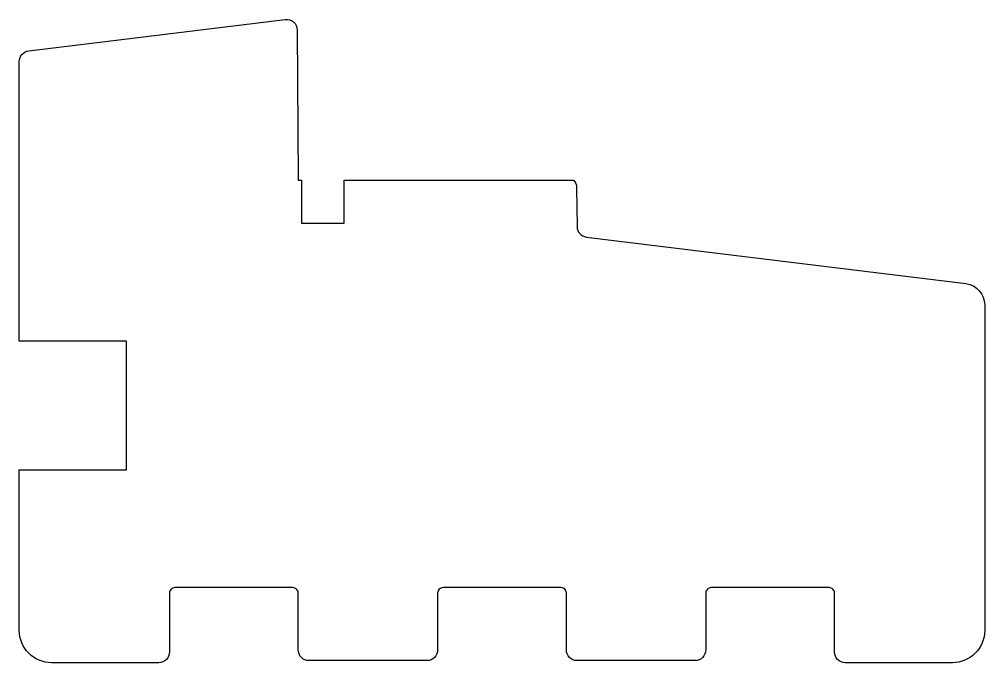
# Model space of a CAD drawing. Header units: inches. Extents: x 16.7 to 106.7, y 13.7 to 73.7.
import ezdxf

# ---------------------------------------------------------------- set-up
doc = ezdxf.new("R2010")
doc.units = ezdxf.units.IN
doc.header["$MEASUREMENT"] = 0

msp = doc.modelspace()

# ---------------------------------------------------------------- linework, layer by layer
at = {"color": 18, "linetype": 'ByBlock', "true_color": 0x000000}
msp.add_lwpolyline([(103.676, 13.65), (93.676, 13.65, -0.414214), (92.676, 14.65), (92.676, 20.15, 0.414214), (92.176, 20.65), (81.176, 20.65, 0.414214), (80.676, 20.15), (80.676, 14.85, -0.414214), (79.676, 13.85), (68.676, 13.85, -0.414214), (67.676, 14.85), (67.676, 20.15, 0.414214), (67.176, 20.65), (56.176, 20.65, 0.414214), (55.676, 20.15), (55.676, 14.85, -0.414214), (54.676, 13.85), (43.676, 13.85, -0.414214), (42.676, 14.85), (42.676, 20.15, 0.414214), (42.176, 20.65), (31.176, 20.65, 0.414214), (30.676, 20.15), (30.676, 14.65, -0.414214), (29.676, 13.65), (19.676, 13.65, -0.414214), (16.676, 16.65), (16.676, 31.65), (26.676, 31.65), (26.676, 43.65), (16.676, 43.65), (16.676, 69.715, -0.378866), (17.554, 70.708), (41.458, 73.643, -0.447845), (42.58, 72.659), (42.676, 58.65), (42.976, 58.65), (42.976, 54.65), (46.976, 54.65), (46.976, 58.65), (68.33, 58.65, -0.201753), (68.637, 57.938), (68.669, 54.327, 0.376373), (69.547, 53.343), (104.92, 49, -0.378866), (106.676, 47.015), (106.676, 16.65, -0.414214)], format="xyb", close=True, dxfattribs=at)

doc.saveas('drawing.dxf')
